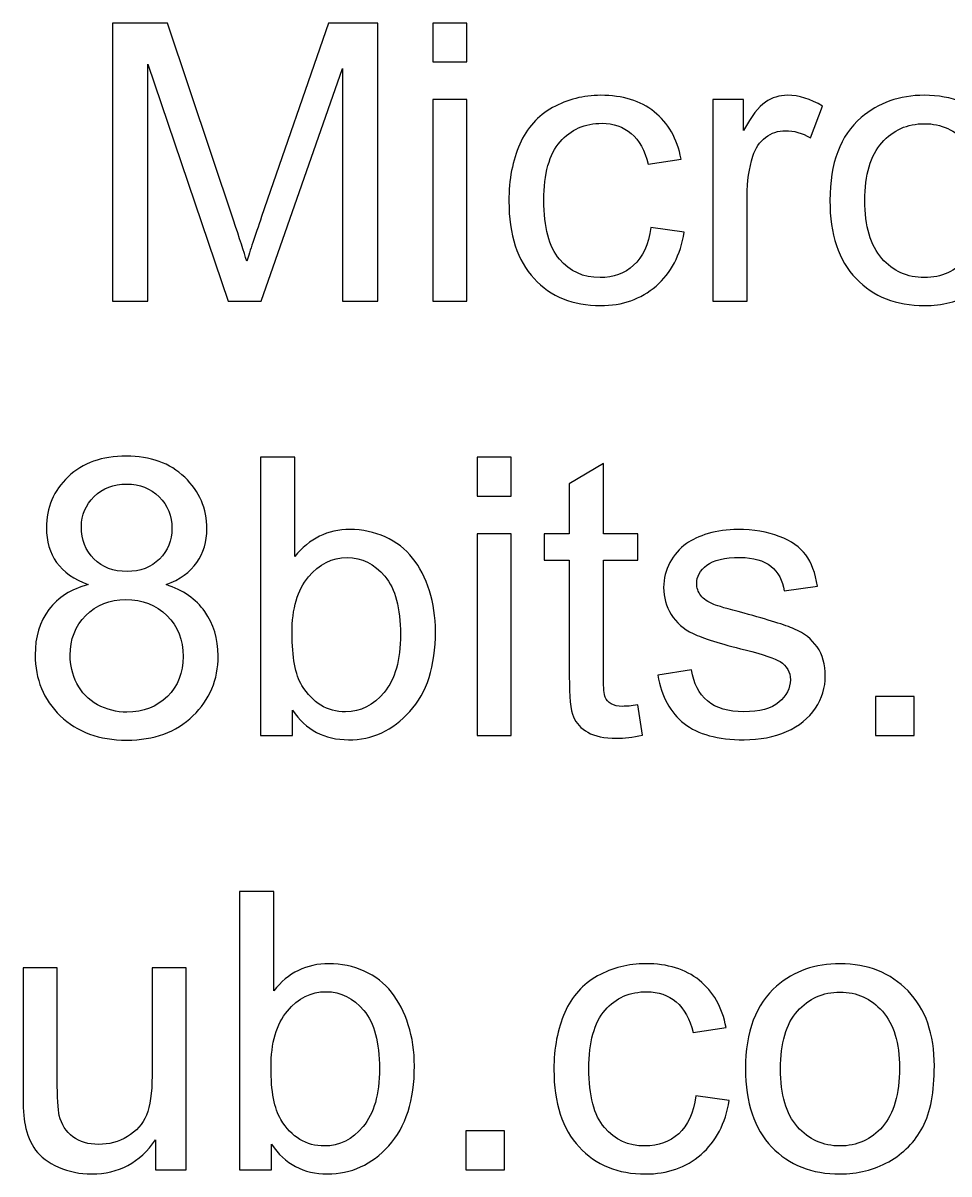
# Model space of a CAD drawing. Header units: centimetres. Extents: x -47.1 to 22.8, y -13.1 to 39.9.
# Drawn here: x -32.36 to -28.33, y 34.86 to 39.87 of the extents above; entities that cross this region are included whole.
import ezdxf

# ---------------------------------------------------------------- set-up
doc = ezdxf.new("R2010")
doc.units = ezdxf.units.CM
doc.header["$MEASUREMENT"] = 0
doc.layers.add('Layer 1', color=7, linetype='Continuous')

msp = doc.modelspace()

# ---------------------------------------------------------------- linework, layer by layer
at = {"layer": 'Layer 1', "color": 105}
for points, knots in [([(-31.97515, 38.65934), (-31.97515, 38.65934), (-31.97515, 39.87176), (-31.97515, 39.87176), (-31.97515, 39.87176), (-31.97515, 39.87176), (-31.7347, 39.87176), (-31.7347, 39.87176), (-31.7347, 39.87176), (-31.7347, 39.87176), (-31.44796, 39.01353), (-31.44796, 39.01353), (-31.44796, 39.01353), (-31.42143, 38.93366), (-31.40224, 38.87383), (-31.3901, 38.83404), (-31.3901, 38.83404), (-31.37628, 38.87806), (-31.35454, 38.94297), (-31.32519, 39.02849), (-31.32519, 39.02849), (-31.32519, 39.02849), (-31.03338, 39.87176), (-31.03338, 39.87176), (-31.03338, 39.87176), (-31.03338, 39.87176), (-30.81861, 39.87176), (-30.81861, 39.87176), (-30.81861, 39.87176), (-30.81861, 39.87176), (-30.81861, 38.65934), (-30.81861, 38.65934), (-30.81861, 38.65934), (-30.81861, 38.65934), (-30.9727, 38.65934), (-30.9727, 38.65934), (-30.9727, 38.65934), (-30.9727, 38.65934), (-30.9727, 39.67364), (-30.9727, 39.67364), (-30.9727, 39.67364), (-30.9727, 39.67364), (-31.3266, 38.65934), (-31.3266, 38.65934), (-31.3266, 38.65934), (-31.3266, 38.65934), (-31.4711, 38.65934), (-31.4711, 38.65934), (-31.4711, 38.65934), (-31.4711, 38.65934), (-31.82106, 39.69227), (-31.82106, 39.69227), (-31.82106, 39.69227), (-31.82106, 39.69227), (-31.82106, 38.65934), (-31.82106, 38.65934), (-31.82106, 38.65934), (-31.82106, 38.65934), (-31.97515, 38.65934), (-31.97515, 38.65934)], [0, 0, 0, 0, 0.0625, 0.0625, 0.0625, 0.0625, 0.125, 0.125, 0.125, 0.125, 0.1875, 0.1875, 0.1875, 0.1875, 0.25, 0.25, 0.25, 0.25, 0.3125, 0.3125, 0.3125, 0.3125, 0.375, 0.375, 0.375, 0.375, 0.4375, 0.4375, 0.4375, 0.4375, 0.5, 0.5, 0.5, 0.5, 0.5625, 0.5625, 0.5625, 0.5625, 0.625, 0.625, 0.625, 0.625, 0.6875, 0.6875, 0.6875, 0.6875, 0.75, 0.75, 0.75, 0.75, 0.8125, 0.8125, 0.8125, 0.8125, 0.875, 0.875, 0.875, 0.875, 1, 1, 1, 1]), ([(-30.57985, 39.70243), (-30.57985, 39.70243), (-30.57985, 39.87176), (-30.57985, 39.87176), (-30.57985, 39.87176), (-30.57985, 39.87176), (-30.43084, 39.87176), (-30.43084, 39.87176), (-30.43084, 39.87176), (-30.43084, 39.87176), (-30.43084, 39.70243), (-30.43084, 39.70243), (-30.43084, 39.70243), (-30.43084, 39.70243), (-30.57985, 39.70243), (-30.57985, 39.70243)], [0, 0, 0, 0, 0.2, 0.2, 0.2, 0.2, 0.4, 0.4, 0.4, 0.4, 0.6, 0.6, 0.6, 0.6, 1, 1, 1, 1]), ([(-30.57985, 38.65934), (-30.57985, 38.65934), (-30.57985, 39.53818), (-30.57985, 39.53818), (-30.57985, 39.53818), (-30.57985, 39.53818), (-30.43084, 39.53818), (-30.43084, 39.53818), (-30.43084, 39.53818), (-30.43084, 39.53818), (-30.43084, 38.65934), (-30.43084, 38.65934), (-30.43084, 38.65934), (-30.43084, 38.65934), (-30.57985, 38.65934), (-30.57985, 38.65934)], [0, 0, 0, 0, 0.2, 0.2, 0.2, 0.2, 0.4, 0.4, 0.4, 0.4, 0.6, 0.6, 0.6, 0.6, 1, 1, 1, 1]), ([(-29.62961, 38.98107), (-29.62961, 38.98107), (-29.48398, 38.96075), (-29.48398, 38.96075), (-29.48398, 38.96075), (-29.50007, 38.86056), (-29.54071, 38.78239), (-29.60647, 38.72566), (-29.60647, 38.72566), (-29.67223, 38.66894), (-29.75322, 38.64071), (-29.8489, 38.64071), (-29.8489, 38.64071), (-29.96884, 38.64071), (-30.06536, 38.67994), (-30.13817, 38.7584), (-30.13817, 38.7584), (-30.21127, 38.83686), (-30.24768, 38.94918), (-30.24768, 39.09537), (-30.24768, 39.09537), (-30.24768, 39.1902), (-30.23187, 39.27289), (-30.20055, 39.34401), (-30.20055, 39.34401), (-30.16922, 39.41485), (-30.12152, 39.46819), (-30.05718, 39.50347), (-30.05718, 39.50347), (-29.99311, 39.53902), (-29.9234, 39.5568), (-29.84777, 39.5568), (-29.84777, 39.5568), (-29.75266, 39.5568), (-29.67448, 39.53282), (-29.61409, 39.48456), (-29.61409, 39.48456), (-29.55341, 39.4363), (-29.51446, 39.36772), (-29.49753, 39.2791), (-29.49753, 39.2791), (-29.49753, 39.2791), (-29.64146, 39.25709), (-29.64146, 39.25709), (-29.64146, 39.25709), (-29.65529, 39.31607), (-29.67956, 39.36038), (-29.71484, 39.39029), (-29.71484, 39.39029), (-29.74984, 39.41993), (-29.79217, 39.43489), (-29.84184, 39.43489), (-29.84184, 39.43489), (-29.91691, 39.43489), (-29.97787, 39.40807), (-30.025, 39.35445), (-30.025, 39.35445), (-30.07185, 39.30055), (-30.09528, 39.21588), (-30.09528, 39.09961), (-30.09528, 39.09961), (-30.09528, 38.98164), (-30.0727, 38.89612), (-30.02754, 38.84278), (-30.02754, 38.84278), (-29.98211, 38.78944), (-29.92312, 38.76263), (-29.85059, 38.76263), (-29.85059, 38.76263), (-29.79189, 38.76263), (-29.74306, 38.78041), (-29.70412, 38.81626), (-29.70412, 38.81626), (-29.66489, 38.85182), (-29.64005, 38.90685), (-29.62961, 38.98107)], [0, 0, 0, 0, 0.05, 0.05, 0.05, 0.05, 0.1, 0.1, 0.1, 0.1, 0.15, 0.15, 0.15, 0.15, 0.2, 0.2, 0.2, 0.2, 0.25, 0.25, 0.25, 0.25, 0.3, 0.3, 0.3, 0.3, 0.35, 0.35, 0.35, 0.35, 0.4, 0.4, 0.4, 0.4, 0.45, 0.45, 0.45, 0.45, 0.5, 0.5, 0.5, 0.5, 0.55, 0.55, 0.55, 0.55, 0.6, 0.6, 0.6, 0.6, 0.65, 0.65, 0.65, 0.65, 0.7, 0.7, 0.7, 0.7, 0.75, 0.75, 0.75, 0.75, 0.8, 0.8, 0.8, 0.8, 0.85, 0.85, 0.85, 0.85, 0.9, 0.9, 0.9, 0.9, 1, 1, 1, 1]), ([(-29.35867, 38.65934), (-29.35867, 38.65934), (-29.35867, 39.53818), (-29.35867, 39.53818), (-29.35867, 39.53818), (-29.35867, 39.53818), (-29.2249, 39.53818), (-29.2249, 39.53818), (-29.2249, 39.53818), (-29.2249, 39.53818), (-29.2249, 39.40356), (-29.2249, 39.40356), (-29.2249, 39.40356), (-29.19075, 39.46593), (-29.15914, 39.50713), (-29.13007, 39.52689), (-29.13007, 39.52689), (-29.10101, 39.54693), (-29.06911, 39.5568), (-29.0344, 39.5568), (-29.0344, 39.5568), (-28.98417, 39.5568), (-28.93308, 39.541), (-28.88115, 39.50967), (-28.88115, 39.50967), (-28.88115, 39.50967), (-28.93421, 39.37223), (-28.93421, 39.37223), (-28.93421, 39.37223), (-28.97034, 39.39255), (-29.00646, 39.40271), (-29.04259, 39.40271), (-29.04259, 39.40271), (-29.07504, 39.40271), (-29.10411, 39.39283), (-29.12979, 39.37336), (-29.12979, 39.37336), (-29.15547, 39.35389), (-29.17382, 39.32679), (-29.18482, 39.29208), (-29.18482, 39.29208), (-29.20148, 39.23931), (-29.20966, 39.18145), (-29.20966, 39.11851), (-29.20966, 39.11851), (-29.20966, 39.11851), (-29.20966, 38.65934), (-29.20966, 38.65934), (-29.20966, 38.65934), (-29.20966, 38.65934), (-29.35867, 38.65934), (-29.35867, 38.65934)], [0, 0, 0, 0, 0.0714286, 0.0714286, 0.0714286, 0.0714286, 0.1428571, 0.1428571, 0.1428571, 0.1428571, 0.2142857, 0.2142857, 0.2142857, 0.2142857, 0.2857143, 0.2857143, 0.2857143, 0.2857143, 0.3571429, 0.3571429, 0.3571429, 0.3571429, 0.4285714, 0.4285714, 0.4285714, 0.4285714, 0.5, 0.5, 0.5, 0.5, 0.5714286, 0.5714286, 0.5714286, 0.5714286, 0.6428571, 0.6428571, 0.6428571, 0.6428571, 0.7142857, 0.7142857, 0.7142857, 0.7142857, 0.7857143, 0.7857143, 0.7857143, 0.7857143, 0.8571429, 0.8571429, 0.8571429, 0.8571429, 1, 1, 1, 1]), ([(-28.84898, 39.09876), (-28.84898, 39.26104), (-28.80382, 39.38126), (-28.71323, 39.45944), (-28.71323, 39.45944), (-28.63788, 39.52435), (-28.54559, 39.5568), (-28.43694, 39.5568), (-28.43694, 39.5568), (-28.31643, 39.5568), (-28.21765, 39.51729), (-28.14089, 39.43827), (-28.14089, 39.43827), (-28.0644, 39.35953), (-28.02602, 39.25031), (-28.02602, 39.11118), (-28.02602, 39.11118), (-28.02602, 38.99829), (-28.04296, 38.90967), (-28.07682, 38.84504), (-28.07682, 38.84504), (-28.11069, 38.78041), (-28.16008, 38.73018), (-28.22499, 38.69434), (-28.22499, 38.69434), (-28.28962, 38.65849), (-28.36045, 38.64071), (-28.43694, 38.64071), (-28.43694, 38.64071), (-28.55999, 38.64071), (-28.65933, 38.67994), (-28.73524, 38.75868), (-28.73524, 38.75868), (-28.81116, 38.83742), (-28.84898, 38.95087), (-28.84898, 39.09876)], [0, 0, 0, 0, 0.1, 0.1, 0.1, 0.1, 0.2, 0.2, 0.2, 0.2, 0.3, 0.3, 0.3, 0.3, 0.4, 0.4, 0.4, 0.4, 0.5, 0.5, 0.5, 0.5, 0.6, 0.6, 0.6, 0.6, 0.7, 0.7, 0.7, 0.7, 0.8, 0.8, 0.8, 0.8, 1, 1, 1, 1]), ([(-28.69658, 39.09848), (-28.69658, 38.98615), (-28.67203, 38.90205), (-28.62292, 38.84645), (-28.62292, 38.84645), (-28.57353, 38.79057), (-28.51173, 38.76263), (-28.43694, 38.76263), (-28.43694, 38.76263), (-28.36299, 38.76263), (-28.30147, 38.79057), (-28.25208, 38.84674), (-28.25208, 38.84674), (-28.20297, 38.9029), (-28.17842, 38.98841), (-28.17842, 39.10327), (-28.17842, 39.10327), (-28.17842, 39.21165), (-28.20326, 39.29377), (-28.25265, 39.34937), (-28.25265, 39.34937), (-28.30203, 39.40525), (-28.36356, 39.43319), (-28.43694, 39.43319), (-28.43694, 39.43319), (-28.51173, 39.43319), (-28.57353, 39.40553), (-28.62292, 39.34994), (-28.62292, 39.34994), (-28.67203, 39.29434), (-28.69658, 39.21052), (-28.69658, 39.09848)], [0, 0, 0, 0, 0.1111111, 0.1111111, 0.1111111, 0.1111111, 0.2222222, 0.2222222, 0.2222222, 0.2222222, 0.3333333, 0.3333333, 0.3333333, 0.3333333, 0.4444444, 0.4444444, 0.4444444, 0.4444444, 0.5555556, 0.5555556, 0.5555556, 0.5555556, 0.6666667, 0.6666667, 0.6666667, 0.6666667, 0.7777778, 0.7777778, 0.7777778, 0.7777778, 1, 1, 1, 1]), ([(-32.08101, 37.4249), (-32.14282, 37.44748), (-32.18854, 37.47994), (-32.21846, 37.52171), (-32.21846, 37.52171), (-32.24809, 37.56376), (-32.26305, 37.61399), (-32.26305, 37.67241), (-32.26305, 37.67241), (-32.26305, 37.76075), (-32.23144, 37.83469), (-32.16822, 37.8948), (-32.16822, 37.8948), (-32.10472, 37.95492), (-32.02062, 37.98511), (-31.91535, 37.98511), (-31.91535, 37.98511), (-31.8098, 37.98511), (-31.72457, 37.95435), (-31.66022, 37.89283), (-31.66022, 37.89283), (-31.59587, 37.8313), (-31.5637, 37.75651), (-31.5637, 37.66818), (-31.5637, 37.66818), (-31.5637, 37.61202), (-31.57838, 37.56291), (-31.60773, 37.52142), (-31.60773, 37.52142), (-31.63708, 37.47966), (-31.68167, 37.44748), (-31.74178, 37.4249), (-31.74178, 37.4249), (-31.66756, 37.40063), (-31.6114, 37.36169), (-31.57273, 37.3075), (-31.57273, 37.3075), (-31.53407, 37.2536), (-31.5146, 37.18925), (-31.5146, 37.11418), (-31.5146, 37.11418), (-31.5146, 37.0106), (-31.55128, 36.92368), (-31.62438, 36.85312), (-31.62438, 36.85312), (-31.69776, 36.78257), (-31.79399, 36.74729), (-31.91337, 36.74729), (-31.91337, 36.74729), (-32.03275, 36.74729), (-32.12899, 36.78257), (-32.20237, 36.85341), (-32.20237, 36.85341), (-32.27546, 36.92424), (-32.31215, 37.01258), (-32.31215, 37.11841), (-32.31215, 37.11841), (-32.31215, 37.19715), (-32.29212, 37.26319), (-32.25204, 37.31625), (-32.25204, 37.31625), (-32.21196, 37.36959), (-32.15496, 37.40571), (-32.08101, 37.4249)], [0, 0, 0, 0, 0.0588235, 0.0588235, 0.0588235, 0.0588235, 0.1176471, 0.1176471, 0.1176471, 0.1176471, 0.1764706, 0.1764706, 0.1764706, 0.1764706, 0.2352941, 0.2352941, 0.2352941, 0.2352941, 0.2941176, 0.2941176, 0.2941176, 0.2941176, 0.3529412, 0.3529412, 0.3529412, 0.3529412, 0.4117647, 0.4117647, 0.4117647, 0.4117647, 0.4705882, 0.4705882, 0.4705882, 0.4705882, 0.5294118, 0.5294118, 0.5294118, 0.5294118, 0.5882353, 0.5882353, 0.5882353, 0.5882353, 0.6470588, 0.6470588, 0.6470588, 0.6470588, 0.7058824, 0.7058824, 0.7058824, 0.7058824, 0.7647059, 0.7647059, 0.7647059, 0.7647059, 0.8235294, 0.8235294, 0.8235294, 0.8235294, 0.8823529, 0.8823529, 0.8823529, 0.8823529, 1, 1, 1, 1]), ([(-31.19089, 36.76761), (-31.19089, 36.76761), (-31.32974, 36.76761), (-31.32974, 36.76761), (-31.32974, 36.76761), (-31.32974, 36.76761), (-31.32974, 37.98003), (-31.32974, 37.98003), (-31.32974, 37.98003), (-31.32974, 37.98003), (-31.18073, 37.98003), (-31.18073, 37.98003), (-31.18073, 37.98003), (-31.18073, 37.98003), (-31.18073, 37.54739), (-31.18073, 37.54739), (-31.18073, 37.54739), (-31.1178, 37.62585), (-31.03764, 37.66507), (-30.94, 37.66507), (-30.94, 37.66507), (-30.88609, 37.66507), (-30.83473, 37.65435), (-30.78647, 37.63262), (-30.78647, 37.63262), (-30.73821, 37.61089), (-30.6987, 37.58013), (-30.66737, 37.5409), (-30.66737, 37.5409), (-30.63632, 37.50139), (-30.61177, 37.45397), (-30.59427, 37.39838), (-30.59427, 37.39838), (-30.57649, 37.34306), (-30.56775, 37.28351), (-30.56775, 37.22029), (-30.56775, 37.22029), (-30.56775, 37.07015), (-30.605, 36.95388), (-30.67922, 36.87203), (-30.67922, 36.87203), (-30.75373, 36.78991), (-30.84291, 36.74898), (-30.94705, 36.74898), (-30.94705, 36.74898), (-31.05063, 36.74898), (-31.13191, 36.79216), (-31.19089, 36.87824), (-31.19089, 36.87824), (-31.19089, 36.87824), (-31.19089, 36.76761), (-31.19089, 36.76761)], [0, 0, 0, 0, 0.0714286, 0.0714286, 0.0714286, 0.0714286, 0.1428571, 0.1428571, 0.1428571, 0.1428571, 0.2142857, 0.2142857, 0.2142857, 0.2142857, 0.2857143, 0.2857143, 0.2857143, 0.2857143, 0.3571429, 0.3571429, 0.3571429, 0.3571429, 0.4285714, 0.4285714, 0.4285714, 0.4285714, 0.5, 0.5, 0.5, 0.5, 0.5714286, 0.5714286, 0.5714286, 0.5714286, 0.6428571, 0.6428571, 0.6428571, 0.6428571, 0.7142857, 0.7142857, 0.7142857, 0.7142857, 0.7857143, 0.7857143, 0.7857143, 0.7857143, 0.8571429, 0.8571429, 0.8571429, 0.8571429, 1, 1, 1, 1]), ([(-30.38628, 37.8107), (-30.38628, 37.8107), (-30.38628, 37.98003), (-30.38628, 37.98003), (-30.38628, 37.98003), (-30.38628, 37.98003), (-30.23727, 37.98003), (-30.23727, 37.98003), (-30.23727, 37.98003), (-30.23727, 37.98003), (-30.23727, 37.8107), (-30.23727, 37.8107), (-30.23727, 37.8107), (-30.23727, 37.8107), (-30.38628, 37.8107), (-30.38628, 37.8107)], [0, 0, 0, 0, 0.2, 0.2, 0.2, 0.2, 0.4, 0.4, 0.4, 0.4, 0.6, 0.6, 0.6, 0.6, 1, 1, 1, 1]), ([(-29.68665, 36.90054), (-29.68665, 36.90054), (-29.66633, 36.76902), (-29.66633, 36.76902), (-29.66633, 36.76902), (-29.7081, 36.76027), (-29.74564, 36.75576), (-29.77838, 36.75576), (-29.77838, 36.75576), (-29.83228, 36.75576), (-29.87405, 36.76422), (-29.90396, 36.78144), (-29.90396, 36.78144), (-29.9336, 36.79865), (-29.95448, 36.82095), (-29.96662, 36.84889), (-29.96662, 36.84889), (-29.97875, 36.87683), (-29.98468, 36.93553), (-29.98468, 37.025), (-29.98468, 37.025), (-29.98468, 37.025), (-29.98468, 37.5313), (-29.98468, 37.5313), (-29.98468, 37.5313), (-29.98468, 37.5313), (-30.09475, 37.5313), (-30.09475, 37.5313), (-30.09475, 37.5313), (-30.09475, 37.5313), (-30.09475, 37.64645), (-30.09475, 37.64645), (-30.09475, 37.64645), (-30.09475, 37.64645), (-29.98468, 37.64645), (-29.98468, 37.64645), (-29.98468, 37.64645), (-29.98468, 37.64645), (-29.98468, 37.86376), (-29.98468, 37.86376), (-29.98468, 37.86376), (-29.98468, 37.86376), (-29.83567, 37.95322), (-29.83567, 37.95322), (-29.83567, 37.95322), (-29.83567, 37.95322), (-29.83567, 37.64645), (-29.83567, 37.64645), (-29.83567, 37.64645), (-29.83567, 37.64645), (-29.68665, 37.64645), (-29.68665, 37.64645), (-29.68665, 37.64645), (-29.68665, 37.64645), (-29.68665, 37.5313), (-29.68665, 37.5313), (-29.68665, 37.5313), (-29.68665, 37.5313), (-29.83567, 37.5313), (-29.83567, 37.5313), (-29.83567, 37.5313), (-29.83567, 37.5313), (-29.83567, 37.01653), (-29.83567, 37.01653), (-29.83567, 37.01653), (-29.83567, 36.97391), (-29.83313, 36.94654), (-29.82777, 36.9344), (-29.82777, 36.9344), (-29.82269, 36.92227), (-29.81422, 36.91267), (-29.80237, 36.90533), (-29.80237, 36.90533), (-29.79051, 36.89828), (-29.77358, 36.89461), (-29.75157, 36.89461), (-29.75157, 36.89461), (-29.7352, 36.89461), (-29.71347, 36.89659), (-29.68665, 36.90054)], [0, 0, 0, 0, 0.047619, 0.047619, 0.047619, 0.047619, 0.0952381, 0.0952381, 0.0952381, 0.0952381, 0.1428571, 0.1428571, 0.1428571, 0.1428571, 0.1904762, 0.1904762, 0.1904762, 0.1904762, 0.2380952, 0.2380952, 0.2380952, 0.2380952, 0.2857143, 0.2857143, 0.2857143, 0.2857143, 0.3333333, 0.3333333, 0.3333333, 0.3333333, 0.3809524, 0.3809524, 0.3809524, 0.3809524, 0.4285714, 0.4285714, 0.4285714, 0.4285714, 0.4761905, 0.4761905, 0.4761905, 0.4761905, 0.5238095, 0.5238095, 0.5238095, 0.5238095, 0.5714286, 0.5714286, 0.5714286, 0.5714286, 0.6190476, 0.6190476, 0.6190476, 0.6190476, 0.6666667, 0.6666667, 0.6666667, 0.6666667, 0.7142857, 0.7142857, 0.7142857, 0.7142857, 0.7619048, 0.7619048, 0.7619048, 0.7619048, 0.8095238, 0.8095238, 0.8095238, 0.8095238, 0.8571429, 0.8571429, 0.8571429, 0.8571429, 0.9047619, 0.9047619, 0.9047619, 0.9047619, 1, 1, 1, 1]), ([(-32.11065, 37.67777), (-32.11065, 37.6202), (-32.0923, 37.57335), (-32.0559, 37.53695), (-32.0559, 37.53695), (-32.01921, 37.50054), (-31.97123, 37.4822), (-31.91168, 37.4822), (-31.91168, 37.4822), (-31.85383, 37.4822), (-31.80698, 37.50026), (-31.77057, 37.53638), (-31.77057, 37.53638), (-31.73416, 37.57251), (-31.7161, 37.61682), (-31.7161, 37.66931), (-31.7161, 37.66931), (-31.7161, 37.72406), (-31.73473, 37.77006), (-31.77226, 37.80731), (-31.77226, 37.80731), (-31.80952, 37.84457), (-31.85665, 37.86319), (-31.91337, 37.86319), (-31.91337, 37.86319), (-31.97067, 37.86319), (-32.0178, 37.84485), (-32.05505, 37.80844), (-32.05505, 37.80844), (-32.09202, 37.77204), (-32.11065, 37.72857), (-32.11065, 37.67777)], [0, 0, 0, 0, 0.1111111, 0.1111111, 0.1111111, 0.1111111, 0.2222222, 0.2222222, 0.2222222, 0.2222222, 0.3333333, 0.3333333, 0.3333333, 0.3333333, 0.4444444, 0.4444444, 0.4444444, 0.4444444, 0.5555556, 0.5555556, 0.5555556, 0.5555556, 0.6666667, 0.6666667, 0.6666667, 0.6666667, 0.7777778, 0.7777778, 0.7777778, 0.7777778, 1, 1, 1, 1]), ([(-29.59889, 37.03008), (-29.59889, 37.03008), (-29.45157, 37.05378), (-29.45157, 37.05378), (-29.45157, 37.05378), (-29.44338, 36.9948), (-29.42024, 36.94964), (-29.38242, 36.91803), (-29.38242, 36.91803), (-29.34461, 36.88671), (-29.29155, 36.8709), (-29.22381, 36.8709), (-29.22381, 36.8709), (-29.15523, 36.8709), (-29.10443, 36.88473), (-29.07113, 36.91267), (-29.07113, 36.91267), (-29.03811, 36.94033), (-29.02146, 36.97307), (-29.02146, 37.0106), (-29.02146, 37.0106), (-29.02146, 37.04419), (-29.03642, 37.07072), (-29.06605, 37.08991), (-29.06605, 37.08991), (-29.08694, 37.10317), (-29.13774, 37.11982), (-29.21845, 37.14042), (-29.21845, 37.14042), (-29.32739, 37.1678), (-29.40274, 37.19151), (-29.44508, 37.21154), (-29.44508, 37.21154), (-29.48713, 37.23186), (-29.51902, 37.25952), (-29.54075, 37.29508), (-29.54075, 37.29508), (-29.56248, 37.33036), (-29.57349, 37.36959), (-29.57349, 37.41249), (-29.57349, 37.41249), (-29.57349, 37.45172), (-29.56446, 37.48784), (-29.54668, 37.52114), (-29.54668, 37.52114), (-29.52861, 37.55444), (-29.50434, 37.5821), (-29.47358, 37.60412), (-29.47358, 37.60412), (-29.45044, 37.62105), (-29.41883, 37.63544), (-29.37904, 37.64729), (-29.37904, 37.64729), (-29.33896, 37.65915), (-29.29635, 37.66507), (-29.25063, 37.66507), (-29.25063, 37.66507), (-29.18176, 37.66507), (-29.12137, 37.6552), (-29.06944, 37.63516), (-29.06944, 37.63516), (-29.01723, 37.6154), (-28.97885, 37.58831), (-28.95401, 37.55444), (-28.95401, 37.55444), (-28.92946, 37.5203), (-28.91224, 37.47486), (-28.90293, 37.41785), (-28.90293, 37.41785), (-28.90293, 37.41785), (-29.04855, 37.39753), (-29.04855, 37.39753), (-29.04855, 37.39753), (-29.05505, 37.44325), (-29.07424, 37.47909), (-29.10585, 37.50477), (-29.10585, 37.50477), (-29.13745, 37.53046), (-29.18205, 37.54316), (-29.2399, 37.54316), (-29.2399, 37.54316), (-29.30792, 37.54316), (-29.35674, 37.53187), (-29.38581, 37.50929), (-29.38581, 37.50929), (-29.41488, 37.48671), (-29.42955, 37.46018), (-29.42955, 37.42998), (-29.42955, 37.42998), (-29.42955, 37.41079), (-29.42363, 37.3933), (-29.41149, 37.37777), (-29.41149, 37.37777), (-29.39936, 37.36197), (-29.38045, 37.3487), (-29.35448, 37.33826), (-29.35448, 37.33826), (-29.33953, 37.33262), (-29.29606, 37.31992), (-29.22325, 37.30016), (-29.22325, 37.30016), (-29.11826, 37.27222), (-29.04489, 37.24908), (-29.00312, 37.2313), (-29.00312, 37.2313), (-28.96135, 37.21352), (-28.92861, 37.18727), (-28.9049, 37.15341), (-28.9049, 37.15341), (-28.88091, 37.11926), (-28.86906, 37.07692), (-28.86906, 37.02613), (-28.86906, 37.02613), (-28.86906, 36.97674), (-28.88345, 36.93017), (-28.91252, 36.88643), (-28.91252, 36.88643), (-28.94159, 36.84268), (-28.98336, 36.80881), (-29.03783, 36.78483), (-29.03783, 36.78483), (-29.09258, 36.76084), (-29.15439, 36.74898), (-29.22325, 36.74898), (-29.22325, 36.74898), (-29.33727, 36.74898), (-29.42447, 36.77269), (-29.4843, 36.81982), (-29.4843, 36.81982), (-29.54414, 36.86723), (-29.58224, 36.93723), (-29.59889, 37.03008)], [0, 0, 0, 0, 0.0294118, 0.0294118, 0.0294118, 0.0294118, 0.0588235, 0.0588235, 0.0588235, 0.0588235, 0.0882353, 0.0882353, 0.0882353, 0.0882353, 0.1176471, 0.1176471, 0.1176471, 0.1176471, 0.1470588, 0.1470588, 0.1470588, 0.1470588, 0.1764706, 0.1764706, 0.1764706, 0.1764706, 0.2058824, 0.2058824, 0.2058824, 0.2058824, 0.2352941, 0.2352941, 0.2352941, 0.2352941, 0.2647059, 0.2647059, 0.2647059, 0.2647059, 0.2941176, 0.2941176, 0.2941176, 0.2941176, 0.3235294, 0.3235294, 0.3235294, 0.3235294, 0.3529412, 0.3529412, 0.3529412, 0.3529412, 0.3823529, 0.3823529, 0.3823529, 0.3823529, 0.4117647, 0.4117647, 0.4117647, 0.4117647, 0.4411765, 0.4411765, 0.4411765, 0.4411765, 0.4705882, 0.4705882, 0.4705882, 0.4705882, 0.5, 0.5, 0.5, 0.5, 0.5294118, 0.5294118, 0.5294118, 0.5294118, 0.5588235, 0.5588235, 0.5588235, 0.5588235, 0.5882353, 0.5882353, 0.5882353, 0.5882353, 0.6176471, 0.6176471, 0.6176471, 0.6176471, 0.6470588, 0.6470588, 0.6470588, 0.6470588, 0.6764706, 0.6764706, 0.6764706, 0.6764706, 0.7058824, 0.7058824, 0.7058824, 0.7058824, 0.7352941, 0.7352941, 0.7352941, 0.7352941, 0.7647059, 0.7647059, 0.7647059, 0.7647059, 0.7941176, 0.7941176, 0.7941176, 0.7941176, 0.8235294, 0.8235294, 0.8235294, 0.8235294, 0.8529412, 0.8529412, 0.8529412, 0.8529412, 0.8823529, 0.8823529, 0.8823529, 0.8823529, 0.9117647, 0.9117647, 0.9117647, 0.9117647, 0.9411765, 0.9411765, 0.9411765, 0.9411765, 1, 1, 1, 1]), ([(-30.38628, 36.76761), (-30.38628, 36.76761), (-30.38628, 37.64645), (-30.38628, 37.64645), (-30.38628, 37.64645), (-30.38628, 37.64645), (-30.23727, 37.64645), (-30.23727, 37.64645), (-30.23727, 37.64645), (-30.23727, 37.64645), (-30.23727, 36.76761), (-30.23727, 36.76761), (-30.23727, 36.76761), (-30.23727, 36.76761), (-30.38628, 36.76761), (-30.38628, 36.76761)], [0, 0, 0, 0, 0.2, 0.2, 0.2, 0.2, 0.4, 0.4, 0.4, 0.4, 0.6, 0.6, 0.6, 0.6, 1, 1, 1, 1]), ([(-31.19258, 37.21352), (-31.19258, 37.10853), (-31.17819, 37.03262), (-31.14969, 36.98577), (-31.14969, 36.98577), (-31.10284, 36.90929), (-31.03962, 36.8709), (-30.95975, 36.8709), (-30.95975, 36.8709), (-30.89456, 36.8709), (-30.8384, 36.89913), (-30.79126, 36.95557), (-30.79126, 36.95557), (-30.74385, 37.01201), (-30.72014, 37.09612), (-30.72014, 37.20788), (-30.72014, 37.20788), (-30.72014, 37.32246), (-30.74272, 37.40684), (-30.78816, 37.46131), (-30.78816, 37.46131), (-30.8336, 37.51578), (-30.88863, 37.54316), (-30.95298, 37.54316), (-30.95298, 37.54316), (-31.01817, 37.54316), (-31.07433, 37.51493), (-31.12146, 37.45849), (-31.12146, 37.45849), (-31.16888, 37.40204), (-31.19258, 37.32048), (-31.19258, 37.21352)], [0, 0, 0, 0, 0.1111111, 0.1111111, 0.1111111, 0.1111111, 0.2222222, 0.2222222, 0.2222222, 0.2222222, 0.3333333, 0.3333333, 0.3333333, 0.3333333, 0.4444444, 0.4444444, 0.4444444, 0.4444444, 0.5555556, 0.5555556, 0.5555556, 0.5555556, 0.6666667, 0.6666667, 0.6666667, 0.6666667, 0.7777778, 0.7777778, 0.7777778, 0.7777778, 1, 1, 1, 1]), ([(-32.15975, 37.11728), (-32.15975, 37.07467), (-32.14988, 37.03375), (-32.13012, 36.99395), (-32.13012, 36.99395), (-32.11036, 36.95444), (-32.08045, 36.92368), (-32.04037, 36.90195), (-32.04037, 36.90195), (-32.00058, 36.88022), (-31.95768, 36.86921), (-31.91225, 36.86921), (-31.91225, 36.86921), (-31.84056, 36.86921), (-31.78186, 36.89207), (-31.73586, 36.93779), (-31.73586, 36.93779), (-31.68985, 36.98351), (-31.66699, 37.04165), (-31.66699, 37.1122), (-31.66699, 37.1122), (-31.66699, 37.18389), (-31.6907, 37.24315), (-31.73783, 37.29), (-31.73783, 37.29), (-31.78525, 37.33685), (-31.84508, 37.36028), (-31.91704, 37.36028), (-31.91704, 37.36028), (-31.9876, 37.36028), (-32.04545, 37.33713), (-32.09117, 37.29085), (-32.09117, 37.29085), (-32.13689, 37.24456), (-32.15975, 37.18671), (-32.15975, 37.11728)], [0, 0, 0, 0, 0.1, 0.1, 0.1, 0.1, 0.2, 0.2, 0.2, 0.2, 0.3, 0.3, 0.3, 0.3, 0.4, 0.4, 0.4, 0.4, 0.5, 0.5, 0.5, 0.5, 0.6, 0.6, 0.6, 0.6, 0.7, 0.7, 0.7, 0.7, 0.8, 0.8, 0.8, 0.8, 1, 1, 1, 1]), ([(-28.65062, 36.76761), (-28.65062, 36.76761), (-28.65062, 36.93694), (-28.65062, 36.93694), (-28.65062, 36.93694), (-28.65062, 36.93694), (-28.48128, 36.93694), (-28.48128, 36.93694), (-28.48128, 36.93694), (-28.48128, 36.93694), (-28.48128, 36.76761), (-28.48128, 36.76761), (-28.48128, 36.76761), (-28.48128, 36.76761), (-28.65062, 36.76761), (-28.65062, 36.76761)], [0, 0, 0, 0, 0.2, 0.2, 0.2, 0.2, 0.4, 0.4, 0.4, 0.4, 0.6, 0.6, 0.6, 0.6, 1, 1, 1, 1]), ([(-31.28263, 34.87588), (-31.28263, 34.87588), (-31.42148, 34.87588), (-31.42148, 34.87588), (-31.42148, 34.87588), (-31.42148, 34.87588), (-31.42148, 36.0883), (-31.42148, 36.0883), (-31.42148, 36.0883), (-31.42148, 36.0883), (-31.27247, 36.0883), (-31.27247, 36.0883), (-31.27247, 36.0883), (-31.27247, 36.0883), (-31.27247, 35.65566), (-31.27247, 35.65566), (-31.27247, 35.65566), (-31.20954, 35.73412), (-31.12938, 35.77334), (-31.03174, 35.77334), (-31.03174, 35.77334), (-30.97783, 35.77334), (-30.92647, 35.76262), (-30.87821, 35.74089), (-30.87821, 35.74089), (-30.82995, 35.71916), (-30.79044, 35.6884), (-30.75911, 35.64917), (-30.75911, 35.64917), (-30.72806, 35.60966), (-30.70351, 35.56224), (-30.68601, 35.50665), (-30.68601, 35.50665), (-30.66823, 35.45133), (-30.65949, 35.39178), (-30.65949, 35.32856), (-30.65949, 35.32856), (-30.65949, 35.17842), (-30.69674, 35.06215), (-30.77096, 34.9803), (-30.77096, 34.9803), (-30.84547, 34.89818), (-30.93465, 34.85725), (-31.03879, 34.85725), (-31.03879, 34.85725), (-31.14237, 34.85725), (-31.22365, 34.90043), (-31.28263, 34.98651), (-31.28263, 34.98651), (-31.28263, 34.98651), (-31.28263, 34.87588), (-31.28263, 34.87588)], [0, 0, 0, 0, 0.0714286, 0.0714286, 0.0714286, 0.0714286, 0.1428571, 0.1428571, 0.1428571, 0.1428571, 0.2142857, 0.2142857, 0.2142857, 0.2142857, 0.2857143, 0.2857143, 0.2857143, 0.2857143, 0.3571429, 0.3571429, 0.3571429, 0.3571429, 0.4285714, 0.4285714, 0.4285714, 0.4285714, 0.5, 0.5, 0.5, 0.5, 0.5714286, 0.5714286, 0.5714286, 0.5714286, 0.6428571, 0.6428571, 0.6428571, 0.6428571, 0.7142857, 0.7142857, 0.7142857, 0.7142857, 0.7857143, 0.7857143, 0.7857143, 0.7857143, 0.8571429, 0.8571429, 0.8571429, 0.8571429, 1, 1, 1, 1]), ([(-31.78752, 34.87588), (-31.78752, 34.87588), (-31.78752, 35.00655), (-31.78752, 35.00655), (-31.78752, 35.00655), (-31.85582, 34.90692), (-31.94839, 34.85725), (-32.06551, 34.85725), (-32.06551, 34.85725), (-32.11716, 34.85725), (-32.16542, 34.86713), (-32.21029, 34.88689), (-32.21029, 34.88689), (-32.25516, 34.90692), (-32.28846, 34.93176), (-32.3102, 34.96168), (-32.3102, 34.96168), (-32.33193, 34.99187), (-32.34717, 35.02856), (-32.35592, 35.07202), (-32.35592, 35.07202), (-32.36184, 35.10138), (-32.36495, 35.14766), (-32.36495, 35.21088), (-32.36495, 35.21088), (-32.36495, 35.21088), (-32.36495, 35.75472), (-32.36495, 35.75472), (-32.36495, 35.75472), (-32.36495, 35.75472), (-32.21593, 35.75472), (-32.21593, 35.75472), (-32.21593, 35.75472), (-32.21593, 35.75472), (-32.21593, 35.26845), (-32.21593, 35.26845), (-32.21593, 35.26845), (-32.21593, 35.19084), (-32.21283, 35.13835), (-32.2069, 35.11154), (-32.2069, 35.11154), (-32.19759, 35.07231), (-32.17783, 35.04183), (-32.14735, 35.01953), (-32.14735, 35.01953), (-32.11716, 34.99724), (-32.0799, 34.98595), (-32.03531, 34.98595), (-32.03531, 34.98595), (-31.99072, 34.98595), (-31.94895, 34.99724), (-31.91001, 35.0201), (-31.91001, 35.0201), (-31.87106, 35.04296), (-31.8434, 35.07428), (-31.82703, 35.11351), (-31.82703, 35.11351), (-31.81095, 35.15274), (-31.80276, 35.21003), (-31.80276, 35.28482), (-31.80276, 35.28482), (-31.80276, 35.28482), (-31.80276, 35.75472), (-31.80276, 35.75472), (-31.80276, 35.75472), (-31.80276, 35.75472), (-31.65375, 35.75472), (-31.65375, 35.75472), (-31.65375, 35.75472), (-31.65375, 35.75472), (-31.65375, 34.87588), (-31.65375, 34.87588), (-31.65375, 34.87588), (-31.65375, 34.87588), (-31.78752, 34.87588), (-31.78752, 34.87588)], [0, 0, 0, 0, 0.05, 0.05, 0.05, 0.05, 0.1, 0.1, 0.1, 0.1, 0.15, 0.15, 0.15, 0.15, 0.2, 0.2, 0.2, 0.2, 0.25, 0.25, 0.25, 0.25, 0.3, 0.3, 0.3, 0.3, 0.35, 0.35, 0.35, 0.35, 0.4, 0.4, 0.4, 0.4, 0.45, 0.45, 0.45, 0.45, 0.5, 0.5, 0.5, 0.5, 0.55, 0.55, 0.55, 0.55, 0.6, 0.6, 0.6, 0.6, 0.65, 0.65, 0.65, 0.65, 0.7, 0.7, 0.7, 0.7, 0.75, 0.75, 0.75, 0.75, 0.8, 0.8, 0.8, 0.8, 0.85, 0.85, 0.85, 0.85, 0.9, 0.9, 0.9, 0.9, 1, 1, 1, 1]), ([(-29.43352, 35.19761), (-29.43352, 35.19761), (-29.28789, 35.17729), (-29.28789, 35.17729), (-29.28789, 35.17729), (-29.30398, 35.0771), (-29.34462, 34.99893), (-29.41038, 34.9422), (-29.41038, 34.9422), (-29.47614, 34.88548), (-29.55713, 34.85725), (-29.65281, 34.85725), (-29.65281, 34.85725), (-29.77275, 34.85725), (-29.86927, 34.89648), (-29.94208, 34.97494), (-29.94208, 34.97494), (-30.01518, 35.0534), (-30.05159, 35.16572), (-30.05159, 35.31191), (-30.05159, 35.31191), (-30.05159, 35.40674), (-30.03578, 35.48943), (-30.00446, 35.56055), (-30.00446, 35.56055), (-29.97313, 35.63139), (-29.92543, 35.68473), (-29.86109, 35.72001), (-29.86109, 35.72001), (-29.79702, 35.75556), (-29.72731, 35.77334), (-29.65168, 35.77334), (-29.65168, 35.77334), (-29.55657, 35.77334), (-29.47839, 35.74936), (-29.418, 35.7011), (-29.418, 35.7011), (-29.35732, 35.65284), (-29.31837, 35.58426), (-29.30144, 35.49564), (-29.30144, 35.49564), (-29.30144, 35.49564), (-29.44537, 35.47363), (-29.44537, 35.47363), (-29.44537, 35.47363), (-29.4592, 35.53261), (-29.48347, 35.57692), (-29.51875, 35.60683), (-29.51875, 35.60683), (-29.55375, 35.63647), (-29.59608, 35.65143), (-29.64575, 35.65143), (-29.64575, 35.65143), (-29.72082, 35.65143), (-29.78178, 35.62461), (-29.82891, 35.57099), (-29.82891, 35.57099), (-29.87576, 35.51709), (-29.89919, 35.43242), (-29.89919, 35.31615), (-29.89919, 35.31615), (-29.89919, 35.19818), (-29.87661, 35.11266), (-29.83145, 35.05932), (-29.83145, 35.05932), (-29.78602, 35.00598), (-29.72703, 34.97917), (-29.6545, 34.97917), (-29.6545, 34.97917), (-29.5958, 34.97917), (-29.54697, 34.99695), (-29.50803, 35.0328), (-29.50803, 35.0328), (-29.4688, 35.06836), (-29.44396, 35.12339), (-29.43352, 35.19761)], [0, 0, 0, 0, 0.05, 0.05, 0.05, 0.05, 0.1, 0.1, 0.1, 0.1, 0.15, 0.15, 0.15, 0.15, 0.2, 0.2, 0.2, 0.2, 0.25, 0.25, 0.25, 0.25, 0.3, 0.3, 0.3, 0.3, 0.35, 0.35, 0.35, 0.35, 0.4, 0.4, 0.4, 0.4, 0.45, 0.45, 0.45, 0.45, 0.5, 0.5, 0.5, 0.5, 0.55, 0.55, 0.55, 0.55, 0.6, 0.6, 0.6, 0.6, 0.65, 0.65, 0.65, 0.65, 0.7, 0.7, 0.7, 0.7, 0.75, 0.75, 0.75, 0.75, 0.8, 0.8, 0.8, 0.8, 0.85, 0.85, 0.85, 0.85, 0.9, 0.9, 0.9, 0.9, 1, 1, 1, 1]), ([(-29.21677, 35.3153), (-29.21677, 35.47758), (-29.17161, 35.5978), (-29.08102, 35.67598), (-29.08102, 35.67598), (-29.00567, 35.74089), (-28.91338, 35.77334), (-28.80473, 35.77334), (-28.80473, 35.77334), (-28.68422, 35.77334), (-28.58544, 35.73383), (-28.50868, 35.65481), (-28.50868, 35.65481), (-28.43219, 35.57607), (-28.39381, 35.46685), (-28.39381, 35.32772), (-28.39381, 35.32772), (-28.39381, 35.21483), (-28.41075, 35.12621), (-28.44461, 35.06158), (-28.44461, 35.06158), (-28.47848, 34.99695), (-28.52787, 34.94672), (-28.59278, 34.91088), (-28.59278, 34.91088), (-28.65741, 34.87503), (-28.72824, 34.85725), (-28.80473, 34.85725), (-28.80473, 34.85725), (-28.92778, 34.85725), (-29.02712, 34.89648), (-29.10303, 34.97522), (-29.10303, 34.97522), (-29.17895, 35.05396), (-29.21677, 35.16741), (-29.21677, 35.3153)], [0, 0, 0, 0, 0.1, 0.1, 0.1, 0.1, 0.2, 0.2, 0.2, 0.2, 0.3, 0.3, 0.3, 0.3, 0.4, 0.4, 0.4, 0.4, 0.5, 0.5, 0.5, 0.5, 0.6, 0.6, 0.6, 0.6, 0.7, 0.7, 0.7, 0.7, 0.8, 0.8, 0.8, 0.8, 1, 1, 1, 1]), ([(-31.28432, 35.32179), (-31.28432, 35.2168), (-31.26993, 35.14089), (-31.24143, 35.09404), (-31.24143, 35.09404), (-31.19458, 35.01756), (-31.13136, 34.97917), (-31.05149, 34.97917), (-31.05149, 34.97917), (-30.9863, 34.97917), (-30.93014, 35.0074), (-30.883, 35.06384), (-30.883, 35.06384), (-30.83559, 35.12028), (-30.81188, 35.20439), (-30.81188, 35.31615), (-30.81188, 35.31615), (-30.81188, 35.43073), (-30.83446, 35.51511), (-30.8799, 35.56958), (-30.8799, 35.56958), (-30.92534, 35.62405), (-30.98037, 35.65143), (-31.04472, 35.65143), (-31.04472, 35.65143), (-31.10991, 35.65143), (-31.16607, 35.6232), (-31.2132, 35.56676), (-31.2132, 35.56676), (-31.26062, 35.51031), (-31.28432, 35.42875), (-31.28432, 35.32179)], [0, 0, 0, 0, 0.1111111, 0.1111111, 0.1111111, 0.1111111, 0.2222222, 0.2222222, 0.2222222, 0.2222222, 0.3333333, 0.3333333, 0.3333333, 0.3333333, 0.4444444, 0.4444444, 0.4444444, 0.4444444, 0.5555556, 0.5555556, 0.5555556, 0.5555556, 0.6666667, 0.6666667, 0.6666667, 0.6666667, 0.7777778, 0.7777778, 0.7777778, 0.7777778, 1, 1, 1, 1]), ([(-29.06437, 35.31502), (-29.06437, 35.20269), (-29.03982, 35.11859), (-28.99071, 35.06299), (-28.99071, 35.06299), (-28.94132, 35.00711), (-28.87952, 34.97917), (-28.80473, 34.97917), (-28.80473, 34.97917), (-28.73078, 34.97917), (-28.66926, 35.00711), (-28.61987, 35.06328), (-28.61987, 35.06328), (-28.57076, 35.11944), (-28.54621, 35.20495), (-28.54621, 35.31981), (-28.54621, 35.31981), (-28.54621, 35.42819), (-28.57105, 35.51031), (-28.62044, 35.56591), (-28.62044, 35.56591), (-28.66982, 35.62179), (-28.73135, 35.64973), (-28.80473, 35.64973), (-28.80473, 35.64973), (-28.87952, 35.64973), (-28.94132, 35.62207), (-28.99071, 35.56648), (-28.99071, 35.56648), (-29.03982, 35.51088), (-29.06437, 35.42706), (-29.06437, 35.31502)], [0, 0, 0, 0, 0.1111111, 0.1111111, 0.1111111, 0.1111111, 0.2222222, 0.2222222, 0.2222222, 0.2222222, 0.3333333, 0.3333333, 0.3333333, 0.3333333, 0.4444444, 0.4444444, 0.4444444, 0.4444444, 0.5555556, 0.5555556, 0.5555556, 0.5555556, 0.6666667, 0.6666667, 0.6666667, 0.6666667, 0.7777778, 0.7777778, 0.7777778, 0.7777778, 1, 1, 1, 1]), ([(-30.43569, 34.87588), (-30.43569, 34.87588), (-30.43569, 35.04521), (-30.43569, 35.04521), (-30.43569, 35.04521), (-30.43569, 35.04521), (-30.26635, 35.04521), (-30.26635, 35.04521), (-30.26635, 35.04521), (-30.26635, 35.04521), (-30.26635, 34.87588), (-30.26635, 34.87588), (-30.26635, 34.87588), (-30.26635, 34.87588), (-30.43569, 34.87588), (-30.43569, 34.87588)], [0, 0, 0, 0, 0.2, 0.2, 0.2, 0.2, 0.4, 0.4, 0.4, 0.4, 0.6, 0.6, 0.6, 0.6, 1, 1, 1, 1])]:
    msp.add_open_spline(points, degree=3, knots=knots, dxfattribs=at)

doc.saveas('drawing.dxf')
